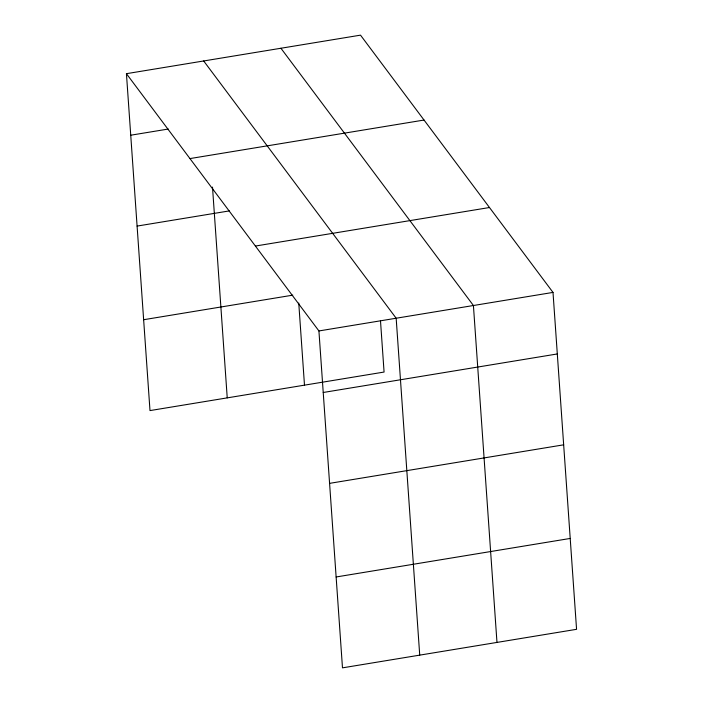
<?xml version="1.0" encoding="UTF-8"?>
<svg xmlns="http://www.w3.org/2000/svg" width="703" height="703" viewBox="0 0 703 703"><rect width="100%" height="100%" fill="white"/><g stroke="black" fill="none" stroke-linecap="round" stroke-linejoin="round"><path stroke-width="1.05" d="M126.435 73.683L360.516 35.15L553.006 292.413L576.565 629.317L342.484 667.85L318.925 330.946L126.435 73.683L149.994 410.587L384.075 372.054L380.481 320.594M130.732 135.213L168.289 129.036M189.951 158.579L424.041 120.046M137.094 226.085L229.363 210.9M255.4 246.05L489.49 207.517M143.64 319.716L292.773 295.163M318.925 330.946L553.006 292.413M323.222 392.485L557.312 353.952M329.584 483.356L563.665 444.823M336.131 576.978L570.212 538.445M280.928 48.252L473.418 305.515L496.977 642.419M203.685 60.968L396.167 318.231L419.726 655.134M298.749 303.037L304.487 385.156M212.499 187.095L227.236 397.872"/></g></svg>
